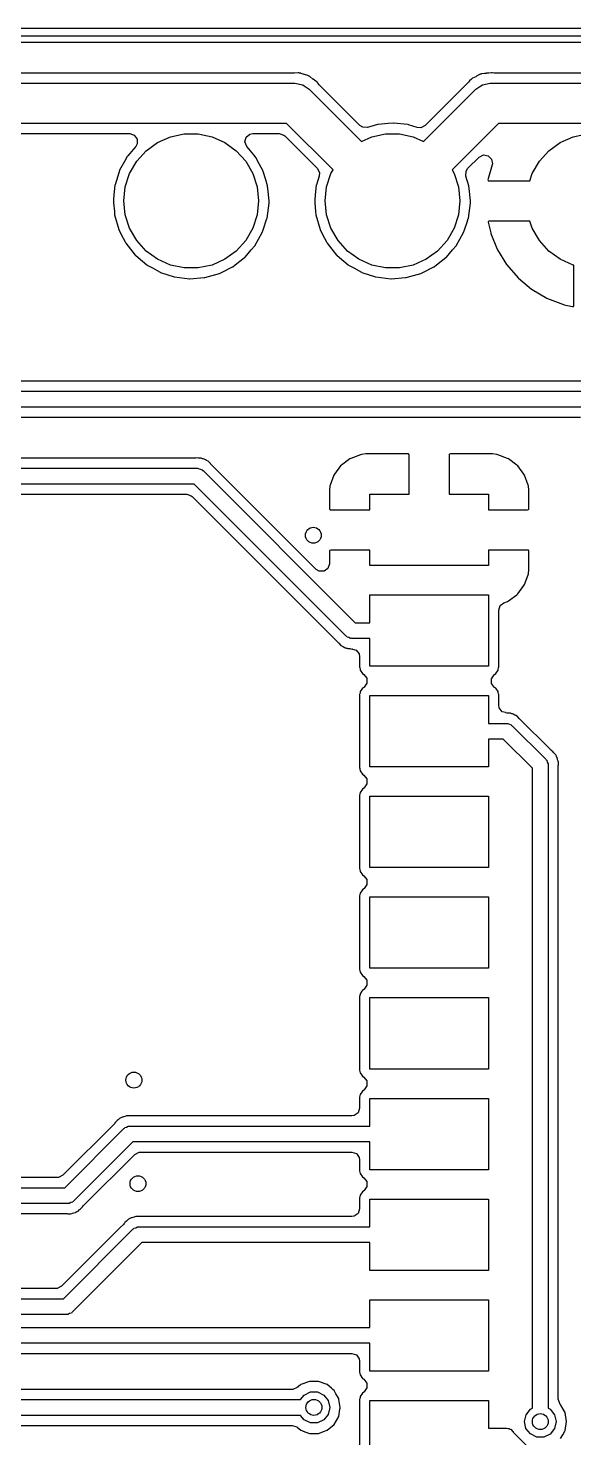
# Model space of a CAD drawing. Extents: x 3.59 to 5.68, y -3.55 to -1.66.
# Drawn here: x 4.637 to 4.908, y -2.356 to -1.656 of the extents above; entities that cross this region are included whole.
import ezdxf

# ---------------------------------------------------------------- set-up
doc = ezdxf.new("R2010")
doc.units = 0
doc.header["$MEASUREMENT"] = 0
doc.layers.add('BLACK', color=7, linetype='CONTINUOUS')

msp = doc.modelspace()

# ---------------------------------------------------------------- linework, layer by layer
at = {"layer": 'BLACK', "linetype": 'CONTINUOUS'}
for p, q in [((3.70556, -1.65635), (5.55596, -1.65635)), ((5.55596, -1.66029), (3.70556, -1.66029)), ((3.78682, -1.66334), (5.47471, -1.66334)), ((4.76937, -1.67865), (4.50025, -1.67865)), ((4.76952, -1.67864), (4.76937, -1.67865)), ((4.77135, -1.67857), (4.76952, -1.67864)), ((4.77167, -1.67856), (4.77135, -1.67857)), ((4.77135, -1.67857), (4.77135, -1.67857)), ((4.77193, -1.67863), (4.77167, -1.67856)), ((4.77203, -1.67864), (4.77193, -1.67863)), ((4.77208, -1.67865), (4.77203, -1.67864)), ((4.77216, -1.67865), (4.77208, -1.67865)), ((4.77238, -1.67866), (4.77216, -1.67865)), ((4.77261, -1.67875), (4.77238, -1.67866)), ((4.77277, -1.6788), (4.77261, -1.67875)), ((4.77261, -1.67875), (4.77261, -1.67875)), ((4.77432, -1.67935), (4.77277, -1.6788)), ((4.7745, -1.6794), (4.77432, -1.67935)), ((4.77615, -1.6799), (4.7745, -1.6794)), ((4.77646, -1.67999), (4.77615, -1.6799)), ((4.77615, -1.6799), (4.77615, -1.6799)), ((4.77671, -1.68017), (4.77646, -1.67999)), ((4.86148, -1.67941), (4.85995, -1.68023)), ((4.86176, -1.67926), (4.86148, -1.67941)), ((4.86148, -1.67941), (4.86148, -1.67941)), ((4.86206, -1.67921), (4.86176, -1.67926)), ((4.86217, -1.67917), (4.86206, -1.67921)), ((4.86244, -1.67904), (4.86217, -1.67917)), ((4.86382, -1.67888), (4.86244, -1.67904)), ((4.86449, -1.6788), (4.86382, -1.67888)), ((4.86467, -1.67878), (4.86449, -1.6788)), ((4.86497, -1.67873), (4.86467, -1.67878)), ((4.86545, -1.67865), (4.86497, -1.67873)), ((4.86561, -1.67865), (4.86545, -1.67865)), ((4.8657, -1.67864), (4.86561, -1.67865)), ((4.86603, -1.67862), (4.8657, -1.67864)), ((4.86604, -1.67862), (4.86603, -1.67862)), ((4.86741, -1.67845), (4.86604, -1.67862)), ((4.86789, -1.67856), (4.86741, -1.67845)), ((4.86871, -1.67865), (4.86789, -1.67856)), ((5.13779, -1.67865), (4.86871, -1.67865)), ((4.49823, -1.68367), (4.76976, -1.68367)), ((4.76976, -1.68367), (4.77359, -1.68443)), ((4.77359, -1.68443), (4.77441, -1.68497)), ((4.77441, -1.68497), (4.77683, -1.68659)), ((4.77682, -1.68022), (4.77671, -1.68017)), ((4.7771, -1.68032), (4.77682, -1.68022)), ((4.77683, -1.68659), (4.8028, -1.71256)), ((4.77871, -1.68159), (4.7771, -1.68032)), ((4.77886, -1.6817), (4.77871, -1.68159)), ((4.7795, -1.68216), (4.77886, -1.6817)), ((4.77962, -1.68228), (4.7795, -1.68216)), ((4.77969, -1.68234), (4.77962, -1.68228)), ((4.77993, -1.68255), (4.77969, -1.68234)), ((4.78077, -1.68322), (4.77993, -1.68255)), ((4.78103, -1.68342), (4.78077, -1.68322)), ((4.78077, -1.68322), (4.78077, -1.68322)), ((4.7812, -1.68369), (4.78103, -1.68342)), ((4.78129, -1.68383), (4.7812, -1.68369)), ((4.78181, -1.68447), (4.78129, -1.68383)), ((4.802, -1.70466), (4.78181, -1.68447)), ((4.83365, -1.71257), (4.85962, -1.68659)), ((4.85579, -1.68333), (4.83443, -1.70469)), ((4.8559, -1.68322), (4.85579, -1.68333)), ((4.85651, -1.68255), (4.8559, -1.68322)), ((4.85736, -1.68163), (4.85651, -1.68255)), ((4.8576, -1.68151), (4.85736, -1.68163)), ((4.85768, -1.68144), (4.8576, -1.68151)), ((4.85771, -1.68141), (4.85768, -1.68144)), ((4.85777, -1.68135), (4.85771, -1.68141)), ((4.85794, -1.68121), (4.85777, -1.68135)), ((4.85954, -1.68044), (4.85794, -1.68121)), ((4.85979, -1.68032), (4.85954, -1.68044)), ((4.85962, -1.68659), (4.86205, -1.68497)), ((4.85995, -1.68023), (4.85979, -1.68032)), ((4.86205, -1.68497), (4.86287, -1.68443)), ((4.86287, -1.68443), (4.86669, -1.68367)), ((4.86669, -1.68367), (5.13819, -1.68367)), ((4.76562, -1.70367), (4.50237, -1.70367)), ((4.78868, -1.72672), (4.76562, -1.70367)), ((4.80345, -1.70558), (4.802, -1.70466)), ((4.80586, -1.70565), (4.80345, -1.70558)), ((4.80914, -1.70468), (4.80586, -1.70565)), ((4.81078, -1.7042), (4.80914, -1.70468)), ((4.81097, -1.70414), (4.81078, -1.7042)), ((4.81078, -1.7042), (4.81078, -1.7042)), ((4.81116, -1.70413), (4.81097, -1.70414)), ((4.81599, -1.70369), (4.81116, -1.70413)), ((4.81116, -1.70413), (4.81116, -1.70413)), ((4.81848, -1.70346), (4.81599, -1.70369)), ((4.81867, -1.70348), (4.81848, -1.70346)), ((4.8258, -1.70423), (4.81867, -1.70348)), ((4.81867, -1.70348), (4.81867, -1.70348)), ((4.82599, -1.70425), (4.8258, -1.70423)), ((4.8258, -1.70423), (4.8258, -1.70423)), ((4.82617, -1.70431), (4.82599, -1.70425)), ((4.83052, -1.70565), (4.82617, -1.70431)), ((4.82617, -1.70431), (4.82617, -1.70431)), ((4.83229, -1.70578), (4.83052, -1.70565)), ((4.83443, -1.70469), (4.83229, -1.70578)), ((4.87084, -1.70367), (4.84776, -1.72674)), ((5.13405, -1.70367), (4.87084, -1.70367)), ((4.59898, -1.70869), (4.68768, -1.70869)), ((4.68768, -1.70869), (4.68997, -1.70943)), ((4.68997, -1.70943), (4.69138, -1.71138)), ((4.69138, -1.71379), (4.69066, -1.71509)), ((4.69138, -1.71138), (4.69138, -1.71379)), ((4.69582, -1.71726), (4.70148, -1.71315)), ((4.70148, -1.71315), (4.70787, -1.7103)), ((4.70787, -1.7103), (4.71471, -1.70885)), ((4.71471, -1.70885), (4.72171, -1.70885)), ((4.72171, -1.70885), (4.72855, -1.7103)), ((4.72855, -1.7103), (4.73494, -1.71315)), ((4.73494, -1.71315), (4.7406, -1.71726)), ((4.74492, -1.7128), (4.74553, -1.71047)), ((4.74579, -1.71505), (4.74492, -1.7128)), ((4.74553, -1.71047), (4.7474, -1.70895)), ((4.74678, -1.71626), (4.74579, -1.71505)), ((4.7474, -1.70895), (4.74881, -1.70869)), ((4.74881, -1.70869), (4.76193, -1.70869)), ((4.76193, -1.70869), (4.76422, -1.70943)), ((4.76422, -1.70943), (4.76468, -1.70983)), ((4.76468, -1.70983), (4.78077, -1.72592)), ((4.8028, -1.71256), (4.80787, -1.7103)), ((4.80787, -1.7103), (4.81471, -1.70885)), ((4.81471, -1.70885), (4.82171, -1.70885)), ((4.82171, -1.70885), (4.82855, -1.7103)), ((4.82855, -1.7103), (4.83365, -1.71257)), ((4.89582, -1.71726), (4.90148, -1.71315)), ((4.90148, -1.71315), (4.90787, -1.7103)), ((4.90787, -1.7103), (4.91471, -1.70885)), ((4.68621, -1.72045), (4.68508, -1.72251)), ((4.68631, -1.72028), (4.68621, -1.72045)), ((4.68621, -1.72045), (4.68621, -1.72045)), ((4.6868, -1.7197), (4.68631, -1.72028)), ((4.68952, -1.71645), (4.6868, -1.7197)), ((4.69066, -1.71509), (4.68952, -1.71645)), ((4.69114, -1.72246), (4.69582, -1.71726)), ((4.7406, -1.71726), (4.74529, -1.72246)), ((4.74926, -1.71931), (4.74678, -1.71626)), ((4.75042, -1.72073), (4.74926, -1.71931)), ((4.75051, -1.7209), (4.75042, -1.72073)), ((4.75202, -1.72374), (4.75051, -1.7209)), ((4.75051, -1.7209), (4.75051, -1.7209)), ((4.85567, -1.72593), (4.86118, -1.72042)), ((4.86118, -1.72042), (4.86333, -1.71932)), ((4.86333, -1.71932), (4.86571, -1.7197)), ((4.86571, -1.7197), (4.86741, -1.7214)), ((4.86741, -1.7214), (4.86779, -1.72378)), ((4.89114, -1.72246), (4.89582, -1.71726)), ((4.68261, -1.72708), (4.68173, -1.72985)), ((4.68267, -1.7269), (4.68261, -1.72708)), ((4.68261, -1.72708), (4.68261, -1.72708)), ((4.68508, -1.72251), (4.68267, -1.7269)), ((4.68548, -1.73517), (4.68764, -1.72852)), ((4.68764, -1.72852), (4.69114, -1.72246)), ((4.74529, -1.72246), (4.74878, -1.72852)), ((4.74878, -1.72852), (4.75095, -1.73517)), ((4.75397, -1.72739), (4.75202, -1.72374)), ((4.75402, -1.72758), (4.75397, -1.72739)), ((4.75523, -1.7316), (4.75402, -1.72758)), ((4.75402, -1.72758), (4.75402, -1.72758)), ((4.78077, -1.72592), (4.78187, -1.72806)), ((4.78187, -1.72806), (4.78173, -1.72985)), ((4.78548, -1.73517), (4.78764, -1.72852)), ((4.78764, -1.72852), (4.78868, -1.72672)), ((4.84776, -1.72674), (4.84878, -1.72852)), ((4.84878, -1.72852), (4.85095, -1.73517)), ((4.8547, -1.72981), (4.85475, -1.7274)), ((4.85475, -1.7274), (4.85567, -1.72593)), ((4.8677, -1.72421), (4.86562, -1.73171)), ((4.86779, -1.72378), (4.8677, -1.72421)), ((4.88647, -1.73213), (4.88764, -1.72852)), ((4.88764, -1.72852), (4.89114, -1.72246)), ((4.68037, -1.73428), (4.67983, -1.73908)), ((4.68039, -1.73409), (4.68037, -1.73428)), ((4.68037, -1.73428), (4.68037, -1.73428)), ((4.68173, -1.72985), (4.68039, -1.73409)), ((4.68475, -1.74213), (4.68548, -1.73517)), ((4.75095, -1.73517), (4.75168, -1.74213)), ((4.75615, -1.73462), (4.75523, -1.7316)), ((4.75617, -1.73481), (4.75615, -1.73462)), ((4.75629, -1.73604), (4.75617, -1.73481)), ((4.75617, -1.73481), (4.75617, -1.73481)), ((4.75688, -1.74213), (4.75629, -1.73604)), ((4.78037, -1.73428), (4.77983, -1.73908)), ((4.78039, -1.73409), (4.78037, -1.73428)), ((4.78037, -1.73428), (4.78037, -1.73428)), ((4.78173, -1.72985), (4.78039, -1.73409)), ((4.78475, -1.74213), (4.78548, -1.73517)), ((4.85095, -1.73517), (4.85168, -1.74213)), ((4.85615, -1.73462), (4.8547, -1.72981)), ((4.85617, -1.73481), (4.85615, -1.73462)), ((4.85629, -1.73604), (4.85617, -1.73481)), ((4.85617, -1.73481), (4.85617, -1.73481)), ((4.85688, -1.74213), (4.85629, -1.73604)), ((4.86562, -1.73171), (4.86568, -1.73203)), ((4.86568, -1.73203), (4.86575, -1.73209)), ((4.86575, -1.73209), (4.86592, -1.73213)), ((4.86592, -1.73213), (4.88647, -1.73213)), ((4.67983, -1.73908), (4.67955, -1.74159)), ((4.67955, -1.74159), (4.67967, -1.7431)), ((4.68548, -1.74909), (4.68475, -1.74213)), ((4.75168, -1.74213), (4.75095, -1.74909)), ((4.75687, -1.74321), (4.75688, -1.74213)), ((4.77983, -1.73908), (4.77955, -1.74159)), ((4.77955, -1.74159), (4.77967, -1.7431)), ((4.78548, -1.74909), (4.78475, -1.74213)), ((4.85168, -1.74213), (4.85095, -1.74909)), ((4.85687, -1.74321), (4.85688, -1.74213)), ((4.67967, -1.7431), (4.68004, -1.74745)), ((4.68004, -1.74745), (4.68018, -1.74911)), ((4.68018, -1.74911), (4.68226, -1.75637)), ((4.68764, -1.75574), (4.68548, -1.74909)), ((4.75095, -1.74909), (4.74878, -1.75574)), ((4.75592, -1.7507), (4.75687, -1.74321)), ((4.77967, -1.7431), (4.78004, -1.74745)), ((4.78004, -1.74745), (4.78018, -1.74911)), ((4.78018, -1.74911), (4.78226, -1.75637)), ((4.78764, -1.75574), (4.78548, -1.74909)), ((4.85095, -1.74909), (4.84878, -1.75574)), ((4.85592, -1.7507), (4.85687, -1.74321)), ((4.68226, -1.75637), (4.68348, -1.75875)), ((4.69114, -1.7618), (4.68764, -1.75574)), ((4.74878, -1.75574), (4.74529, -1.7618)), ((4.75354, -1.75786), (4.75398, -1.75654)), ((4.75398, -1.75654), (4.75586, -1.75088)), ((4.75586, -1.75088), (4.75592, -1.7507)), ((4.75586, -1.75088), (4.75586, -1.75088)), ((4.78226, -1.75637), (4.78348, -1.75875)), ((4.79114, -1.7618), (4.78764, -1.75574)), ((4.84878, -1.75574), (4.84529, -1.7618)), ((4.85354, -1.75786), (4.85398, -1.75654)), ((4.85398, -1.75654), (4.85528, -1.75264)), ((4.85528, -1.75264), (4.85586, -1.75088)), ((4.85586, -1.75088), (4.85592, -1.7507)), ((4.85586, -1.75088), (4.85586, -1.75088)), ((4.86579, -1.75229), (4.86577, -1.75264)), ((4.86577, -1.75264), (4.86698, -1.75802)), ((4.86628, -1.75213), (4.86579, -1.75229)), ((4.88647, -1.75213), (4.86628, -1.75213)), ((4.88764, -1.75574), (4.88647, -1.75213)), ((4.89114, -1.7618), (4.88764, -1.75574)), ((4.68348, -1.75875), (4.68539, -1.76246)), ((4.68539, -1.76246), (4.68571, -1.76308)), ((4.68571, -1.76308), (4.6904, -1.76899)), ((4.69582, -1.767), (4.69114, -1.7618)), ((4.74529, -1.7618), (4.7406, -1.767)), ((4.74981, -1.76442), (4.75354, -1.75786)), ((4.78348, -1.75875), (4.78539, -1.76246)), ((4.78539, -1.76246), (4.78571, -1.76308)), ((4.78571, -1.76308), (4.7904, -1.76899)), ((4.79582, -1.767), (4.79114, -1.7618)), ((4.84529, -1.7618), (4.8406, -1.767)), ((4.84981, -1.76442), (4.85354, -1.75786)), ((4.86698, -1.75802), (4.86708, -1.75832)), ((4.86708, -1.75832), (4.87027, -1.76617)), ((4.89582, -1.767), (4.89114, -1.7618)), ((4.6904, -1.76899), (4.69054, -1.76912)), ((4.69054, -1.76912), (4.69054, -1.76912)), ((4.69054, -1.76912), (4.69189, -1.77026)), ((4.69189, -1.77026), (4.69614, -1.77388)), ((4.70148, -1.77111), (4.69582, -1.767)), ((4.7406, -1.767), (4.73494, -1.77111)), ((4.74001, -1.77394), (4.74473, -1.77025)), ((4.74473, -1.77025), (4.74488, -1.77013)), ((4.74473, -1.77025), (4.74473, -1.77025)), ((4.74488, -1.77013), (4.745, -1.76999)), ((4.745, -1.76999), (4.74806, -1.76646)), ((4.745, -1.76999), (4.745, -1.76999)), ((4.74806, -1.76646), (4.74981, -1.76442)), ((4.7904, -1.76899), (4.79054, -1.76912)), ((4.79054, -1.76912), (4.79054, -1.76912)), ((4.79054, -1.76912), (4.79189, -1.77026)), ((4.79189, -1.77026), (4.79614, -1.77388)), ((4.80148, -1.77111), (4.79582, -1.767)), ((4.8406, -1.767), (4.83494, -1.77111)), ((4.84001, -1.77394), (4.84473, -1.77025)), ((4.84473, -1.77025), (4.84488, -1.77013)), ((4.84473, -1.77025), (4.84473, -1.77025)), ((4.84488, -1.77013), (4.845, -1.76999)), ((4.845, -1.76999), (4.84806, -1.76646)), ((4.845, -1.76999), (4.845, -1.76999)), ((4.84806, -1.76646), (4.84981, -1.76442)), ((4.87027, -1.76617), (4.87041, -1.76646)), ((4.87041, -1.76646), (4.87484, -1.77368)), ((4.90148, -1.77111), (4.89582, -1.767)), ((4.69614, -1.77388), (4.69631, -1.77398)), ((4.69631, -1.77398), (4.69631, -1.77398)), ((4.69631, -1.77398), (4.69892, -1.77543)), ((4.69892, -1.77543), (4.70273, -1.77757)), ((4.70787, -1.77396), (4.70148, -1.77111)), ((4.70273, -1.77757), (4.70291, -1.77762)), ((4.70291, -1.77762), (4.70973, -1.77984)), ((4.71471, -1.77541), (4.70787, -1.77396)), ((4.72171, -1.77541), (4.71471, -1.77541)), ((4.72855, -1.77396), (4.72171, -1.77541)), ((4.73494, -1.77111), (4.72855, -1.77396)), ((4.7322, -1.77818), (4.7333, -1.77762)), ((4.7333, -1.77762), (4.73876, -1.77487)), ((4.73876, -1.77487), (4.73893, -1.77478)), ((4.73876, -1.77487), (4.73876, -1.77487)), ((4.73893, -1.77478), (4.74001, -1.77394)), ((4.79614, -1.77388), (4.79631, -1.77398)), ((4.79631, -1.77398), (4.79631, -1.77398)), ((4.79631, -1.77398), (4.79892, -1.77543)), ((4.79892, -1.77543), (4.80273, -1.77757)), ((4.80787, -1.77396), (4.80148, -1.77111)), ((4.80273, -1.77757), (4.80291, -1.77762)), ((4.80291, -1.77762), (4.80973, -1.77984)), ((4.81471, -1.77541), (4.80787, -1.77396)), ((4.82171, -1.77541), (4.81471, -1.77541)), ((4.82855, -1.77396), (4.82171, -1.77541)), ((4.83494, -1.77111), (4.82855, -1.77396)), ((4.8322, -1.77818), (4.8333, -1.77762)), ((4.8333, -1.77762), (4.83876, -1.77487)), ((4.83876, -1.77487), (4.83893, -1.77478)), ((4.83876, -1.77487), (4.83876, -1.77487)), ((4.83893, -1.77478), (4.84001, -1.77394)), ((4.87484, -1.77368), (4.87503, -1.77394)), ((4.87503, -1.77394), (4.88057, -1.78034)), ((4.90787, -1.77396), (4.90148, -1.77111)), ((4.90821, -1.77403), (4.90787, -1.77396)), ((4.90821, -1.79415), (4.90821, -1.77403)), ((4.70973, -1.77984), (4.70973, -1.77984)), ((4.70973, -1.77984), (4.70991, -1.7799)), ((4.70991, -1.7799), (4.7174, -1.78079)), ((4.7174, -1.78079), (4.71759, -1.78078)), ((4.71759, -1.78078), (4.72474, -1.78023)), ((4.71759, -1.78078), (4.71759, -1.78078)), ((4.72474, -1.78023), (4.72493, -1.78021)), ((4.72474, -1.78023), (4.72474, -1.78023)), ((4.72493, -1.78021), (4.7322, -1.77818)), ((4.80973, -1.77984), (4.80973, -1.77984)), ((4.80973, -1.77984), (4.80991, -1.7799)), ((4.80991, -1.7799), (4.8174, -1.78079)), ((4.8174, -1.78079), (4.81759, -1.78078)), ((4.81759, -1.78078), (4.82474, -1.78023)), ((4.81759, -1.78078), (4.81759, -1.78078)), ((4.82474, -1.78023), (4.82493, -1.78021)), ((4.82474, -1.78023), (4.82474, -1.78023)), ((4.82493, -1.78021), (4.8322, -1.77818)), ((4.88057, -1.78034), (4.8808, -1.78056)), ((4.8808, -1.78056), (4.88732, -1.78597)), ((4.88732, -1.78597), (4.88758, -1.78616)), ((4.88758, -1.78616), (4.89489, -1.79043)), ((4.89489, -1.79043), (4.89518, -1.79057)), ((4.89518, -1.79057), (4.9031, -1.79359)), ((4.9031, -1.79359), (4.9034, -1.79368)), ((4.9034, -1.79368), (4.90761, -1.79454)), ((4.90761, -1.79454), (4.90813, -1.79448)), ((4.90813, -1.79448), (4.90821, -1.79415)), ((4.91522, -1.8316), (4.24584, -1.8316)), ((4.24172, -1.83662), (4.91691, -1.83662)), ((4.91528, -1.84449), (4.24172, -1.84449)), ((4.24584, -1.84951), (4.91158, -1.84951)), ((4.80233, -1.86815), (4.79745, -1.86998)), ((4.8028, -1.86804), (4.80233, -1.86815)), ((4.8049, -1.86781), (4.8028, -1.86804)), ((4.80511, -1.8678), (4.8049, -1.86781)), ((4.8261, -1.8678), (4.80511, -1.8678)), ((4.82626, -1.86792), (4.8261, -1.8678)), ((4.82642, -1.86842), (4.82626, -1.86792)), ((4.82642, -1.8878), (4.82642, -1.86842)), ((4.84654, -1.86796), (4.84642, -1.86812)), ((4.84642, -1.86812), (4.84642, -1.8878)), ((4.84704, -1.8678), (4.84654, -1.86796)), ((4.86774, -1.8678), (4.84704, -1.8678)), ((4.86795, -1.86781), (4.86774, -1.8678)), ((4.87004, -1.86804), (4.86795, -1.86781)), ((4.87052, -1.86815), (4.87004, -1.86804)), ((4.87539, -1.86998), (4.87052, -1.86815)), ((4.11421, -1.87492), (4.7213, -1.87492)), ((4.71961, -1.8699), (4.18691, -1.8699)), ((4.7201, -1.86983), (4.71961, -1.8699)), ((4.72042, -1.86982), (4.7201, -1.86983)), ((4.72082, -1.86971), (4.72042, -1.86982)), ((4.7216, -1.86983), (4.72082, -1.86971)), ((4.7213, -1.87492), (4.7216, -1.87502)), ((4.7217, -1.86985), (4.7216, -1.86983)), ((4.7216, -1.87502), (4.72192, -1.87497)), ((4.72231, -1.8699), (4.7217, -1.86985)), ((4.72192, -1.87497), (4.72274, -1.87538)), ((4.7232, -1.8699), (4.72231, -1.8699)), ((4.72274, -1.87538), (4.72361, -1.87567)), ((4.72358, -1.87006), (4.7232, -1.8699)), ((4.72388, -1.87013), (4.72358, -1.87006)), ((4.72361, -1.87567), (4.7238, -1.87593)), ((4.7238, -1.87593), (4.72408, -1.87607)), ((4.72418, -1.87024), (4.72388, -1.87013)), ((4.72408, -1.87607), (4.79958, -1.95158)), ((4.72458, -1.87031), (4.72418, -1.87024)), ((4.72492, -1.87053), (4.72458, -1.87031)), ((4.72533, -1.87079), (4.72492, -1.87053)), ((4.72492, -1.87053), (4.72492, -1.87053)), ((4.72587, -1.87108), (4.72533, -1.87079)), ((4.72668, -1.87145), (4.72587, -1.87108)), ((4.72773, -1.87261), (4.72668, -1.87145)), ((4.72787, -1.87276), (4.72773, -1.87261)), ((4.74818, -1.89307), (4.72787, -1.87276)), ((4.79244, -1.87373), (4.78934, -1.87787)), ((4.79283, -1.87335), (4.79244, -1.87373)), ((4.79697, -1.87024), (4.79283, -1.87335)), ((4.79745, -1.86998), (4.79697, -1.87024)), ((4.87587, -1.87024), (4.87539, -1.86998)), ((4.88001, -1.87335), (4.87587, -1.87024)), ((4.8804, -1.87373), (4.88001, -1.87335)), ((4.88351, -1.87787), (4.8804, -1.87373)), ((4.71967, -1.88279), (4.11584, -1.88279)), ((4.79517, -1.9583), (4.71967, -1.88279)), ((4.78907, -1.87836), (4.78725, -1.88323)), ((4.78934, -1.87787), (4.78907, -1.87836)), ((4.88377, -1.87836), (4.88351, -1.87787)), ((4.8856, -1.88323), (4.88377, -1.87836)), ((4.60526, -1.88781), (4.71597, -1.88781)), ((4.71597, -1.88781), (4.71827, -1.88856)), ((4.71827, -1.88856), (4.71873, -1.88895)), ((4.71873, -1.88895), (4.79138, -1.96161)), ((4.78691, -1.8858), (4.78689, -1.88601)), ((4.78689, -1.88601), (4.78689, -1.8949)), ((4.78713, -1.8837), (4.78691, -1.8858)), ((4.78725, -1.88323), (4.78713, -1.8837)), ((4.80689, -1.89552), (4.80689, -1.8878)), ((4.80689, -1.8878), (4.82642, -1.8878)), ((4.84642, -1.8878), (4.86595, -1.8878)), ((4.86595, -1.8878), (4.86595, -1.89552)), ((4.88571, -1.8837), (4.8856, -1.88323)), ((4.88594, -1.8858), (4.88571, -1.8837)), ((4.88595, -1.88601), (4.88594, -1.8858)), ((4.88595, -1.89519), (4.88595, -1.88601)), ((4.75001, -1.8949), (4.74818, -1.89307)), ((4.78013, -1.92502), (4.75001, -1.8949)), ((4.78689, -1.8949), (4.78706, -1.8954)), ((4.78706, -1.8954), (4.78722, -1.89552)), ((4.78722, -1.89552), (4.80689, -1.89552)), ((4.86595, -1.89552), (4.88533, -1.89552)), ((4.88533, -1.89552), (4.88583, -1.89535)), ((4.88583, -1.89535), (4.88595, -1.89519)), ((4.78701, -1.91568), (4.78689, -1.91584)), ((4.78689, -1.91584), (4.78689, -1.92238)), ((4.78751, -1.91552), (4.78701, -1.91568)), ((4.80689, -1.91552), (4.78751, -1.91552)), ((4.80689, -1.92323), (4.80689, -1.91552)), ((4.88562, -1.91552), (4.86595, -1.91552)), ((4.86595, -1.91552), (4.86595, -1.92323)), ((4.88579, -1.91563), (4.88562, -1.91552)), ((4.88595, -1.91613), (4.88579, -1.91563)), ((4.88595, -1.92502), (4.88595, -1.91613)), ((4.78024, -1.92513), (4.78013, -1.92502)), ((4.78615, -1.92467), (4.7842, -1.92608)), ((4.78689, -1.92238), (4.78615, -1.92467)), ((4.86595, -1.92323), (4.80689, -1.92323)), ((4.88594, -1.92523), (4.88595, -1.92502)), ((4.78179, -1.92608), (4.78024, -1.92513)), ((4.7842, -1.92608), (4.78179, -1.92608)), ((4.88377, -1.93268), (4.8856, -1.9278)), ((4.8856, -1.9278), (4.88571, -1.92733)), ((4.88571, -1.92733), (4.88594, -1.92523)), ((4.80689, -1.95158), (4.80689, -1.9378)), ((4.80689, -1.9378), (4.86595, -1.9378)), ((4.86595, -1.9378), (4.86595, -1.97323)), ((4.87587, -1.94079), (4.88001, -1.93769)), ((4.88001, -1.93769), (4.8804, -1.9373)), ((4.8804, -1.9373), (4.88351, -1.93316)), ((4.88351, -1.93316), (4.88377, -1.93268)), ((4.87097, -1.94541), (4.87171, -1.94312)), ((4.87097, -1.97373), (4.87097, -1.94541)), ((4.87171, -1.94312), (4.8735, -1.94176)), ((4.8735, -1.94176), (4.87539, -1.94105)), ((4.87539, -1.94105), (4.87587, -1.94079)), ((4.79958, -1.95158), (4.80689, -1.95158)), ((4.79545, -1.95844), (4.79517, -1.9583)), ((4.79564, -1.9587), (4.79545, -1.95844)), ((4.79652, -1.95899), (4.79564, -1.9587)), ((4.79734, -1.9594), (4.79652, -1.95899)), ((4.79765, -1.95935), (4.79734, -1.9594)), ((4.79795, -1.95945), (4.79765, -1.95935)), ((4.80689, -1.95945), (4.79795, -1.95945)), ((4.80689, -1.97323), (4.80689, -1.95945)), ((4.79138, -1.96161), (4.79152, -1.96176)), ((4.79152, -1.96176), (4.79257, -1.96292)), ((4.79257, -1.96292), (4.79337, -1.96328)), ((4.79337, -1.96328), (4.79339, -1.96329)), ((4.79339, -1.96329), (4.79392, -1.96358)), ((4.79392, -1.96358), (4.79419, -1.96375)), ((4.79419, -1.96375), (4.79467, -1.96406)), ((4.79467, -1.96406), (4.79508, -1.96413)), ((4.79508, -1.96413), (4.79537, -1.96424)), ((4.79537, -1.96424), (4.79567, -1.96431)), ((4.79567, -1.96431), (4.79605, -1.96447)), ((4.79605, -1.96447), (4.79694, -1.96447)), ((4.79694, -1.96447), (4.79755, -1.96452)), ((4.79755, -1.96452), (4.79843, -1.96466)), ((4.79843, -1.96466), (4.79841, -1.96478)), ((4.79841, -1.96478), (4.8001, -1.96523)), ((4.8001, -1.96523), (4.80162, -1.9671)), ((4.80162, -1.9671), (4.80187, -1.9685)), ((4.80187, -1.9685), (4.80187, -1.97373)), ((4.80187, -1.97373), (4.80191, -1.97391)), ((4.80191, -1.97391), (4.80191, -1.97391)), ((4.80191, -1.97391), (4.80209, -1.97481)), ((4.86595, -1.97323), (4.80689, -1.97323)), ((4.87075, -1.97481), (4.87093, -1.97391)), ((4.87093, -1.97391), (4.87097, -1.97373)), ((4.87093, -1.97391), (4.87093, -1.97391)), ((4.80209, -1.97481), (4.80217, -1.97519)), ((4.80217, -1.97519), (4.80327, -1.97685)), ((4.80327, -1.97685), (4.80391, -1.97727)), ((4.80391, -1.97727), (4.8054, -1.97917)), ((4.8054, -1.97917), (4.80549, -1.98157)), ((4.86735, -1.97946), (4.86869, -1.97745)), ((4.86744, -1.98186), (4.86735, -1.97946)), ((4.86869, -1.97745), (4.86893, -1.97728)), ((4.86893, -1.97728), (4.86957, -1.97685)), ((4.86957, -1.97685), (4.87068, -1.97519)), ((4.87068, -1.97519), (4.87075, -1.97481)), ((4.80194, -1.98698), (4.80187, -1.9873)), ((4.80187, -1.9873), (4.80187, -2.02373)), ((4.80209, -1.98622), (4.80194, -1.98698)), ((4.80217, -1.98584), (4.80209, -1.98622)), ((4.80327, -1.98418), (4.80217, -1.98584)), ((4.80391, -1.98376), (4.80327, -1.98418)), ((4.80416, -1.98358), (4.80391, -1.98376)), ((4.80549, -1.98157), (4.80416, -1.98358)), ((4.80689, -2.02323), (4.80689, -1.9878)), ((4.80689, -1.9878), (4.86595, -1.9878)), ((4.86595, -1.9878), (4.86595, -2.00158)), ((4.86893, -1.98376), (4.86744, -1.98186)), ((4.86957, -1.98418), (4.86893, -1.98376)), ((4.87068, -1.98584), (4.86957, -1.98418)), ((4.87075, -1.98622), (4.87068, -1.98584)), ((4.8709, -1.98698), (4.87075, -1.98622)), ((4.87097, -1.9873), (4.8709, -1.98698)), ((4.87097, -1.99253), (4.87097, -1.9873)), ((4.87123, -1.99393), (4.87097, -1.99253)), ((4.87275, -1.9958), (4.87123, -1.99393)), ((4.86595, -2.00158), (4.87488, -2.00158)), ((4.87442, -1.99625), (4.87275, -1.9958)), ((4.8744, -1.99637), (4.87442, -1.99625)), ((4.87501, -1.99647), (4.8744, -1.99637)), ((4.87488, -2.00158), (4.87518, -2.00168)), ((4.87528, -1.99651), (4.87501, -1.99647)), ((4.87518, -2.00168), (4.8755, -2.00163)), ((4.87589, -1.99656), (4.87528, -1.99651)), ((4.8755, -2.00163), (4.87632, -2.00205)), ((4.87679, -1.99656), (4.87589, -1.99656)), ((4.87632, -2.00205), (4.8772, -2.00233)), ((4.87716, -1.99673), (4.87679, -1.99656)), ((4.87746, -1.99679), (4.87716, -1.99673)), ((4.87775, -1.9969), (4.87746, -1.99679)), ((4.87816, -1.99696), (4.87775, -1.9969)), ((4.87891, -1.99745), (4.87816, -1.99696)), ((4.87944, -1.99774), (4.87891, -1.99745)), ((4.88026, -1.99811), (4.87944, -1.99774)), ((4.88131, -1.99927), (4.88026, -1.99811)), ((4.88145, -1.99942), (4.88131, -1.99927)), ((4.89653, -2.01447), (4.88145, -1.99942)), ((4.8772, -2.00233), (4.87738, -2.00259)), ((4.87738, -2.00259), (4.87766, -2.00273)), ((4.87766, -2.00273), (4.8944, -2.01944)), ((4.87325, -2.00945), (4.86595, -2.00945)), ((4.86595, -2.00945), (4.86595, -2.02323)), ((4.88768, -2.02386), (4.87325, -2.00945)), ((4.89675, -2.01469), (4.89653, -2.01447)), ((4.89715, -2.015), (4.89675, -2.01469)), ((4.89739, -2.01521), (4.89715, -2.015)), ((4.89774, -2.01542), (4.89739, -2.01521)), ((4.89826, -2.01614), (4.89774, -2.01542)), ((4.8944, -2.01944), (4.89454, -2.01972)), ((4.89454, -2.01972), (4.8948, -2.01991)), ((4.8948, -2.01991), (4.89508, -2.02079)), ((4.89508, -2.02079), (4.8955, -2.02161)), ((4.8955, -2.02161), (4.89545, -2.02192)), ((4.89545, -2.02192), (4.89555, -2.02222)), ((4.89555, -2.02222), (4.89555, -2.34171)), ((4.89866, -2.0166), (4.89826, -2.01614)), ((4.89929, -2.01723), (4.89866, -2.0166)), ((4.89944, -2.01761), (4.89929, -2.01723)), ((4.89961, -2.01788), (4.89944, -2.01761)), ((4.89974, -2.01817), (4.89961, -2.01788)), ((4.89998, -2.0185), (4.89974, -2.01817)), ((4.90006, -2.0189), (4.89998, -2.0185)), ((4.90016, -2.01937), (4.90006, -2.0189)), ((4.90006, -2.0189), (4.90006, -2.0189)), ((4.90034, -2.01996), (4.90016, -2.01937)), ((4.90051, -2.0204), (4.90034, -2.01996)), ((4.90066, -2.02079), (4.90051, -2.0204)), ((4.90051, -2.0204), (4.90051, -2.0204)), ((4.90057, -2.02256), (4.90058, -2.02236)), ((4.90057, -2.33731), (4.90057, -2.02256)), ((4.90058, -2.02236), (4.90064, -2.02119)), ((4.90064, -2.02119), (4.90066, -2.02079)), ((4.80187, -2.02373), (4.80191, -2.02391)), ((4.80191, -2.02391), (4.80191, -2.02391)), ((4.80191, -2.02391), (4.80201, -2.0244)), ((4.80201, -2.0244), (4.80217, -2.02519)), ((4.80217, -2.02519), (4.80327, -2.02685)), ((4.80327, -2.02685), (4.80391, -2.02727)), ((4.80391, -2.02727), (4.8054, -2.02917)), ((4.8054, -2.02917), (4.80549, -2.03157)), ((4.86595, -2.02323), (4.80689, -2.02323)), ((4.88768, -2.34171), (4.88768, -2.02386)), ((4.80202, -2.03659), (4.80187, -2.0373)), ((4.80209, -2.03622), (4.80202, -2.03659)), ((4.80217, -2.03584), (4.80209, -2.03622)), ((4.80327, -2.03418), (4.80217, -2.03584)), ((4.80391, -2.03376), (4.80327, -2.03418)), ((4.80416, -2.03358), (4.80391, -2.03376)), ((4.80549, -2.03157), (4.80416, -2.03358)), ((4.80187, -2.0373), (4.80187, -2.07373)), ((4.80689, -2.07323), (4.80689, -2.0378)), ((4.80689, -2.0378), (4.86595, -2.0378)), ((4.86595, -2.0378), (4.86595, -2.07323)), ((4.80187, -2.07373), (4.80191, -2.07391)), ((4.80191, -2.07391), (4.80191, -2.07391)), ((4.80191, -2.07391), (4.80196, -2.07417)), ((4.80196, -2.07417), (4.80217, -2.07519)), ((4.80217, -2.07519), (4.80327, -2.07685)), ((4.80327, -2.07685), (4.80391, -2.07727)), ((4.80391, -2.07727), (4.8054, -2.07917)), ((4.86595, -2.07323), (4.80689, -2.07323)), ((4.80217, -2.08584), (4.80187, -2.0873)), ((4.80327, -2.08418), (4.80217, -2.08584)), ((4.80391, -2.08376), (4.80327, -2.08418)), ((4.80416, -2.08358), (4.80391, -2.08376)), ((4.80549, -2.08157), (4.80416, -2.08358)), ((4.8054, -2.07917), (4.80549, -2.08157)), ((4.80187, -2.0873), (4.80187, -2.12373)), ((4.80689, -2.12323), (4.80689, -2.0878)), ((4.80689, -2.0878), (4.86595, -2.0878)), ((4.86595, -2.0878), (4.86595, -2.12323)), ((4.80187, -2.12373), (4.80217, -2.12519)), ((4.80217, -2.12519), (4.80327, -2.12685)), ((4.80327, -2.12685), (4.80391, -2.12728)), ((4.80391, -2.12728), (4.8054, -2.12917)), ((4.86595, -2.12323), (4.80689, -2.12323)), ((4.80298, -2.13462), (4.80217, -2.13584)), ((4.80306, -2.1345), (4.80298, -2.13462)), ((4.80327, -2.13418), (4.80306, -2.1345)), ((4.80391, -2.13376), (4.80327, -2.13418)), ((4.80416, -2.13358), (4.80391, -2.13376)), ((4.80549, -2.13157), (4.80416, -2.13358)), ((4.8054, -2.12917), (4.80549, -2.13157)), ((4.80198, -2.13677), (4.80187, -2.1373)), ((4.80187, -2.1373), (4.80187, -2.17373)), ((4.80209, -2.13622), (4.80198, -2.13677)), ((4.80217, -2.13584), (4.80209, -2.13622)), ((4.80689, -2.17323), (4.80689, -2.1378)), ((4.80689, -2.1378), (4.86595, -2.1378)), ((4.86595, -2.1378), (4.86595, -2.17323)), ((4.80187, -2.17373), (4.80217, -2.17519)), ((4.80217, -2.17519), (4.80327, -2.17685)), ((4.80327, -2.17685), (4.80391, -2.17727)), ((4.86595, -2.17323), (4.80689, -2.17323)), ((4.80391, -2.18376), (4.80327, -2.18418)), ((4.80391, -2.17727), (4.8054, -2.17917)), ((4.80416, -2.18358), (4.80391, -2.18376)), ((4.80549, -2.18157), (4.80416, -2.18358)), ((4.8054, -2.17917), (4.80549, -2.18157)), ((4.80217, -2.18584), (4.80187, -2.1873)), ((4.80187, -2.1873), (4.80187, -2.19266)), ((4.80327, -2.18418), (4.80217, -2.18584)), ((4.80689, -2.20158), (4.80689, -2.1878)), ((4.80689, -2.1878), (4.86595, -2.1878)), ((4.86595, -2.1878), (4.86595, -2.22323)), ((4.68261, -2.19784), (4.68232, -2.19813)), ((4.68299, -2.19769), (4.68261, -2.19784)), ((4.68326, -2.19752), (4.68299, -2.19769)), ((4.68354, -2.19739), (4.68326, -2.19752)), ((4.68387, -2.19715), (4.68354, -2.19739)), ((4.68427, -2.19707), (4.68387, -2.19715)), ((4.68475, -2.19697), (4.68427, -2.19707)), ((4.68427, -2.19707), (4.68427, -2.19707)), ((4.68533, -2.19679), (4.68475, -2.19697)), ((4.68578, -2.19662), (4.68533, -2.19679)), ((4.68616, -2.19647), (4.68578, -2.19662)), ((4.68578, -2.19662), (4.68578, -2.19662)), ((4.68657, -2.19649), (4.68616, -2.19647)), ((4.68773, -2.19655), (4.68657, -2.19649)), ((4.68657, -2.19649), (4.68657, -2.19649)), ((4.68793, -2.19656), (4.68773, -2.19655)), ((4.79798, -2.19656), (4.68793, -2.19656)), ((4.79918, -2.19637), (4.79798, -2.19656)), ((4.80113, -2.19495), (4.79918, -2.19637)), ((4.80187, -2.19266), (4.80113, -2.19495)), ((4.68007, -2.20038), (4.65444, -2.22602)), ((4.65538, -2.23218), (4.68481, -2.20273)), ((4.68037, -2.19999), (4.68007, -2.20038)), ((4.68059, -2.19974), (4.68037, -2.19999)), ((4.68079, -2.19939), (4.68059, -2.19974)), ((4.68151, -2.19886), (4.68079, -2.19939)), ((4.68198, -2.19847), (4.68151, -2.19886)), ((4.68232, -2.19813), (4.68198, -2.19847)), ((4.68481, -2.20273), (4.6851, -2.20259)), ((4.6851, -2.20259), (4.68528, -2.20233)), ((4.68528, -2.20233), (4.68616, -2.20205)), ((4.68616, -2.20205), (4.68698, -2.20163)), ((4.68698, -2.20163), (4.6873, -2.20168)), ((4.6873, -2.20168), (4.6876, -2.20158)), ((4.6876, -2.20158), (4.80689, -2.20158)), ((4.68923, -2.20945), (4.65979, -2.2389)), ((4.80689, -2.20945), (4.68923, -2.20945)), ((4.80689, -2.22323), (4.80689, -2.20945)), ((4.66454, -2.24125), (4.69017, -2.21561)), ((4.69017, -2.21561), (4.69231, -2.21452)), ((4.69231, -2.21452), (4.69292, -2.21447)), ((4.69292, -2.21447), (4.79798, -2.21447)), ((4.79798, -2.21447), (4.80027, -2.21522)), ((4.80027, -2.21522), (4.80168, -2.21717)), ((4.80168, -2.21717), (4.80187, -2.21837)), ((4.80187, -2.21837), (4.80187, -2.22373)), ((4.65444, -2.22602), (4.65229, -2.22711)), ((4.80187, -2.22373), (4.80217, -2.22519)), ((4.80217, -2.22519), (4.80327, -2.22685)), ((4.86595, -2.22323), (4.80689, -2.22323)), ((4.33291, -2.23218), (4.65538, -2.23218)), ((4.65168, -2.22716), (4.52961, -2.22716)), ((4.65229, -2.22711), (4.65168, -2.22716)), ((4.80327, -2.22685), (4.80391, -2.22728)), ((4.80391, -2.22728), (4.8054, -2.22917)), ((4.80549, -2.23157), (4.80416, -2.23358)), ((4.8054, -2.22917), (4.80549, -2.23157)), ((4.65701, -2.24005), (4.33454, -2.24005)), ((4.65731, -2.23995), (4.65701, -2.24005)), ((4.65762, -2.24), (4.65731, -2.23995)), ((4.65845, -2.23958), (4.65762, -2.24)), ((4.65932, -2.2393), (4.65845, -2.23958)), ((4.65951, -2.23904), (4.65932, -2.2393)), ((4.65979, -2.2389), (4.65951, -2.23904)), ((4.80217, -2.23584), (4.80187, -2.2373)), ((4.80187, -2.2373), (4.80187, -2.24266)), ((4.80327, -2.23418), (4.80217, -2.23584)), ((4.80391, -2.23376), (4.80327, -2.23418)), ((4.80416, -2.23358), (4.80391, -2.23376)), ((4.80689, -2.25158), (4.80689, -2.2378)), ((4.80689, -2.2378), (4.86595, -2.2378)), ((4.86595, -2.2378), (4.86595, -2.27323)), ((4.52961, -2.24507), (4.65667, -2.24507)), ((4.65667, -2.24507), (4.65688, -2.24508)), ((4.65688, -2.24508), (4.65803, -2.24514)), ((4.65803, -2.24514), (4.65803, -2.24514)), ((4.65803, -2.24514), (4.65844, -2.24516)), ((4.65844, -2.24516), (4.65927, -2.24484)), ((4.65927, -2.24484), (4.65986, -2.24466)), ((4.65986, -2.24466), (4.66073, -2.24448)), ((4.66073, -2.24448), (4.66106, -2.24424)), ((4.66106, -2.24424), (4.66135, -2.24411)), ((4.66135, -2.24411), (4.66161, -2.24394)), ((4.66161, -2.24394), (4.662, -2.24379)), ((4.662, -2.24379), (4.66263, -2.24316)), ((4.66263, -2.24316), (4.66309, -2.24277)), ((4.66309, -2.24277), (4.66348, -2.24248)), ((4.66348, -2.24248), (4.66381, -2.24224)), ((4.66348, -2.24248), (4.66348, -2.24248)), ((4.66381, -2.24224), (4.66402, -2.24189)), ((4.66402, -2.24189), (4.66424, -2.24164)), ((4.66424, -2.24164), (4.66454, -2.24125)), ((4.68876, -2.24707), (4.68836, -2.24715)), ((4.68923, -2.24697), (4.68876, -2.24707)), ((4.68876, -2.24707), (4.68876, -2.24707)), ((4.68982, -2.24679), (4.68923, -2.24697)), ((4.69027, -2.24662), (4.68982, -2.24679)), ((4.69065, -2.24647), (4.69027, -2.24662)), ((4.69027, -2.24662), (4.69027, -2.24662)), ((4.69106, -2.24649), (4.69065, -2.24647)), ((4.69222, -2.24655), (4.69106, -2.24649)), ((4.69106, -2.24649), (4.69106, -2.24649)), ((4.69242, -2.24656), (4.69222, -2.24655)), ((4.79798, -2.24656), (4.69242, -2.24656)), ((4.79918, -2.24637), (4.79798, -2.24656)), ((4.80113, -2.24495), (4.79918, -2.24637)), ((4.80187, -2.24266), (4.80113, -2.24495)), ((4.68299, -2.25195), (4.65402, -2.28092)), ((4.65475, -2.2873), (4.6893, -2.25273)), ((4.68456, -2.25038), (4.68299, -2.25195)), ((4.68486, -2.24999), (4.68456, -2.25038)), ((4.68508, -2.24974), (4.68486, -2.24999)), ((4.68528, -2.24939), (4.68508, -2.24974)), ((4.686, -2.24886), (4.68528, -2.24939)), ((4.68647, -2.24847), (4.686, -2.24886)), ((4.68681, -2.24813), (4.68647, -2.24847)), ((4.6871, -2.24784), (4.68681, -2.24813)), ((4.68681, -2.24813), (4.68681, -2.24813)), ((4.68748, -2.24769), (4.6871, -2.24784)), ((4.68774, -2.24752), (4.68748, -2.24769)), ((4.68803, -2.24739), (4.68774, -2.24752)), ((4.68836, -2.24715), (4.68803, -2.24739)), ((4.6893, -2.25273), (4.68959, -2.25259)), ((4.68959, -2.25259), (4.68977, -2.25233)), ((4.68977, -2.25233), (4.69065, -2.25205)), ((4.69065, -2.25205), (4.69147, -2.25163)), ((4.69147, -2.25163), (4.69178, -2.25168)), ((4.69178, -2.25168), (4.69209, -2.25158)), ((4.69209, -2.25158), (4.80689, -2.25158)), ((4.69372, -2.25945), (4.65916, -2.29402)), ((4.80689, -2.25945), (4.69372, -2.25945)), ((4.80689, -2.27323), (4.80689, -2.25945)), ((4.86595, -2.27323), (4.80689, -2.27323)), ((4.65381, -2.28113), (4.65166, -2.28223)), ((4.65402, -2.28092), (4.65381, -2.28113)), ((4.3117, -2.2873), (4.65475, -2.2873)), ((4.65105, -2.28228), (4.52961, -2.28228)), ((4.65166, -2.28223), (4.65105, -2.28228)), ((4.80689, -2.30158), (4.80689, -2.2878)), ((4.80689, -2.2878), (4.86595, -2.2878)), ((4.86595, -2.2878), (4.86595, -2.32323)), ((4.65638, -2.29517), (4.30945, -2.29517)), ((4.65668, -2.29507), (4.65638, -2.29517)), ((4.65699, -2.29512), (4.65668, -2.29507)), ((4.65782, -2.2947), (4.65699, -2.29512)), ((4.65869, -2.29442), (4.65782, -2.2947)), ((4.65888, -2.29416), (4.65869, -2.29442)), ((4.65916, -2.29402), (4.65888, -2.29416)), ((4.33138, -2.30158), (4.80689, -2.30158)), ((4.80689, -2.30945), (4.33301, -2.30945)), ((4.80689, -2.32323), (4.80689, -2.30945)), ((4.3367, -2.31447), (4.79798, -2.31447)), ((4.79798, -2.31447), (4.80027, -2.31522)), ((4.80027, -2.31522), (4.80168, -2.31717)), ((4.80168, -2.31717), (4.80187, -2.31837)), ((4.80187, -2.31837), (4.80187, -2.32373)), ((4.80187, -2.32373), (4.80217, -2.32519)), ((4.86595, -2.32323), (4.80689, -2.32323)), ((4.77237, -2.33017), (4.77088, -2.33142)), ((4.77263, -2.32995), (4.77237, -2.33017)), ((4.7769, -2.3284), (4.77263, -2.32995)), ((4.78145, -2.3284), (4.7769, -2.3284)), ((4.78572, -2.32995), (4.78145, -2.3284)), ((4.78789, -2.33178), (4.78572, -2.32995)), ((4.80217, -2.32519), (4.80327, -2.32685)), ((4.80327, -2.32685), (4.80391, -2.32727)), ((4.80391, -2.32727), (4.8054, -2.32917)), ((4.8054, -2.32917), (4.80549, -2.33157)), ((4.22332, -2.33735), (4.77249, -2.33735)), ((4.76837, -2.33233), (4.32663, -2.33233)), ((4.76864, -2.33233), (4.76837, -2.33233)), ((4.77088, -2.33142), (4.76864, -2.33233)), ((4.77249, -2.33735), (4.77427, -2.33513)), ((4.77427, -2.33513), (4.77743, -2.33361)), ((4.77743, -2.33361), (4.78093, -2.33362)), ((4.78093, -2.33362), (4.78409, -2.33514)), ((4.78409, -2.33514), (4.78627, -2.33788)), ((4.78627, -2.33788), (4.78705, -2.34129)), ((4.78857, -2.33234), (4.78789, -2.33178)), ((4.7892, -2.33288), (4.78857, -2.33234)), ((4.78937, -2.33317), (4.7892, -2.33288)), ((4.79014, -2.3345), (4.78937, -2.33317)), ((4.79148, -2.33681), (4.79014, -2.3345)), ((4.79156, -2.3373), (4.79148, -2.33681)), ((4.79211, -2.34042), (4.79156, -2.3373)), ((4.80194, -2.33697), (4.80187, -2.3373)), ((4.80187, -2.3373), (4.80187, -2.37373)), ((4.80209, -2.33622), (4.80194, -2.33697)), ((4.80217, -2.33584), (4.80209, -2.33622)), ((4.80327, -2.33418), (4.80217, -2.33584)), ((4.80391, -2.33376), (4.80327, -2.33418)), ((4.80416, -2.33358), (4.80391, -2.33376)), ((4.80549, -2.33157), (4.80416, -2.33358)), ((4.80689, -2.37323), (4.80689, -2.3378)), ((4.80689, -2.3378), (4.86595, -2.3378)), ((4.86595, -2.3378), (4.86595, -2.35158)), ((4.90058, -2.33759), (4.90057, -2.33731)), ((4.90146, -2.33977), (4.90058, -2.33759)), ((4.78626, -2.34473), (4.78406, -2.34746)), ((4.78705, -2.34132), (4.78626, -2.34473)), ((4.78705, -2.34129), (4.78705, -2.34132)), ((4.79148, -2.34577), (4.7921, -2.34224)), ((4.7921, -2.34224), (4.79221, -2.34163)), ((4.79227, -2.34129), (4.79211, -2.34042)), ((4.79221, -2.34163), (4.79227, -2.34129)), ((4.88374, -2.34832), (4.88453, -2.34491)), ((4.88453, -2.34491), (4.88671, -2.34217)), ((4.88671, -2.34217), (4.88768, -2.34171)), ((4.89555, -2.34171), (4.89653, -2.34218)), ((4.89653, -2.34218), (4.89871, -2.34492)), ((4.89871, -2.34492), (4.89949, -2.34833)), ((4.90164, -2.33992), (4.90146, -2.33977)), ((4.90181, -2.34021), (4.90164, -2.33992)), ((4.90298, -2.34224), (4.90181, -2.34021)), ((4.90392, -2.34386), (4.90298, -2.34224)), ((4.90471, -2.34833), (4.90392, -2.34386)), ((4.7725, -2.34523), (4.22169, -2.34523)), ((4.46953, -2.35025), (4.76837, -2.35025)), ((4.76837, -2.35025), (4.77066, -2.35099)), ((4.77066, -2.35099), (4.77088, -2.35116)), ((4.77088, -2.35116), (4.77263, -2.35263)), ((4.77425, -2.34744), (4.7725, -2.34523)), ((4.7774, -2.34896), (4.77425, -2.34744)), ((4.7809, -2.34897), (4.7774, -2.34896)), ((4.78406, -2.34746), (4.7809, -2.34897)), ((4.78572, -2.35263), (4.7892, -2.34971)), ((4.7892, -2.34971), (4.79148, -2.34577)), ((4.86595, -2.35158), (4.87488, -2.35158)), ((4.87488, -2.35158), (4.87547, -2.35177)), ((4.87547, -2.35177), (4.8761, -2.35177)), ((4.8761, -2.35177), (4.8766, -2.35214)), ((4.88451, -2.35174), (4.88374, -2.34832)), ((4.88669, -2.35448), (4.88451, -2.35174)), ((4.8987, -2.35177), (4.89651, -2.35451)), ((4.89949, -2.34836), (4.8987, -2.35177)), ((4.89949, -2.34833), (4.89949, -2.34836)), ((4.90392, -2.35281), (4.90471, -2.34833)), ((4.77263, -2.35263), (4.77316, -2.35282)), ((4.77316, -2.35282), (4.77387, -2.35308)), ((4.77387, -2.35308), (4.7769, -2.35419)), ((4.7769, -2.35419), (4.78145, -2.35419)), ((4.78145, -2.35419), (4.78448, -2.35308)), ((4.78448, -2.35308), (4.78519, -2.35282)), ((4.78519, -2.35282), (4.78572, -2.35263)), ((4.8766, -2.35214), (4.8772, -2.35233)), ((4.8772, -2.35233), (4.87756, -2.35284)), ((4.87756, -2.35284), (4.87807, -2.3532)), ((4.87807, -2.3532), (4.87818, -2.35354)), ((4.87818, -2.35354), (4.88745, -2.3628)), ((4.88984, -2.35601), (4.88669, -2.35448)), ((4.89335, -2.35602), (4.88984, -2.35601)), ((4.89651, -2.35451), (4.89335, -2.35602)), ((4.90164, -2.35675), (4.90274, -2.35484)), ((4.90274, -2.35484), (4.90375, -2.35311)), ((4.90375, -2.35311), (4.90392, -2.35281)), ((4.90375, -2.35311), (4.90375, -2.35311))]:
    msp.add_line(p, q, dxfattribs=at)
at = {"layer": 'BLACK'}
for centre in [(4.77888, -1.90817), (4.68976, -2.17874), (4.69177, -2.23017), (4.77917, -2.34129), (4.89161, -2.34833)]:
    msp.add_circle(centre, 0.00394, dxfattribs=at)

doc.saveas('drawing.dxf')
